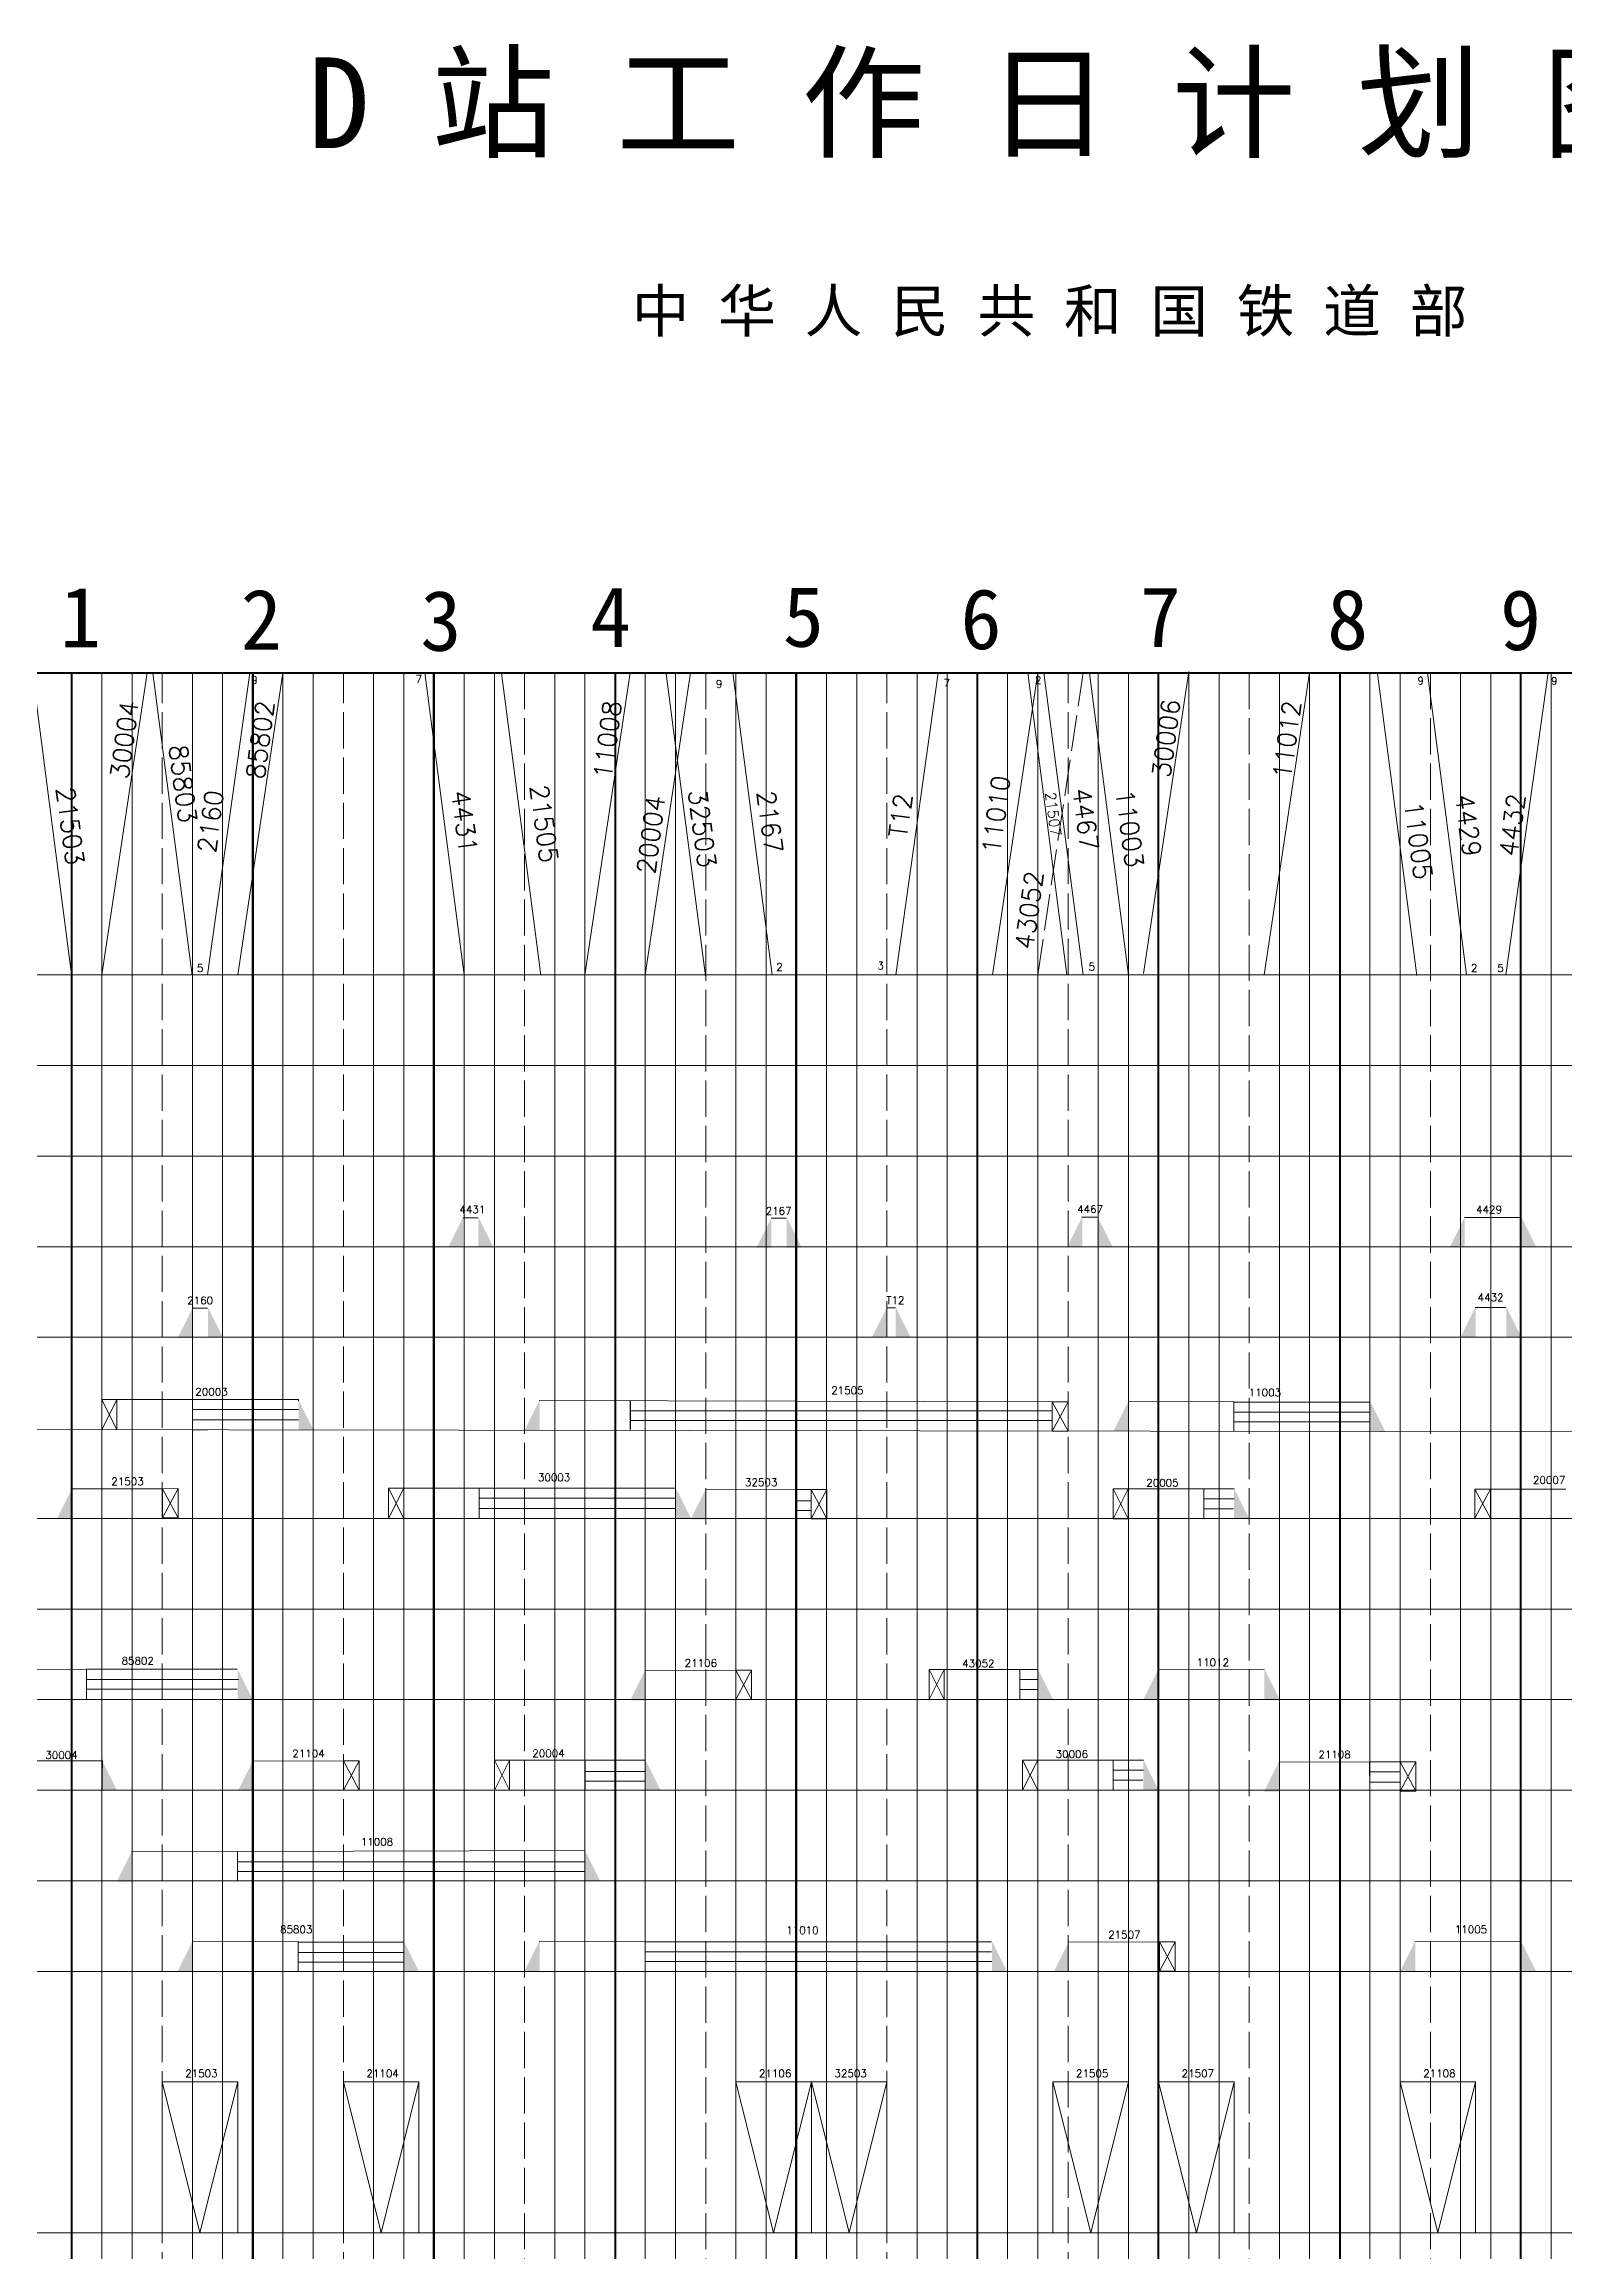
# Model space of a CAD drawing. Header units: millimetres. Extents: x 115 to 2476, y -663 to 894.
# Drawn here: x 766 to 1270, y 163 to 894 of the extents above; entities that cross this region are included whole.
import ezdxf

# ---------------------------------------------------------------- set-up
doc = ezdxf.new("R2010")
doc.units = ezdxf.units.MM
doc.linetypes.add('ACAD_ISO02W100', pattern=[15, 12, -3])
for name, color, linetype, lineweight in [('10xian', 7, 'Continuous', 5), ('十分格1', 3, 'Continuous', 20), ('十分格2', 3, 'ACAD_ISO02W100', 20), ('小时格1', 3, 'Continuous', 100), ('小时格2', 3, 'Continuous', 80), ('摘挂', 7, 'ACAD_ISO02W100', 5)]:
    doc.layers.add(name, color=color, linetype=linetype, lineweight=lineweight)
doc.layers.add('文字', color=3, linetype='Continuous')
doc.styles.add('hz', font='txt.shx')

msp = doc.modelspace()

# ---------------------------------------------------------------- hatches: boundary and pattern name
at = {"layer": '十分格2', "linetype": 'ByBlock', "true_color": 0xed1f24}
for points in [[(899.66, 495.74), (904.66, 505.74), (904.66, 495.74)], [(914.7, 495.79), (909.7, 505.79), (909.7, 495.79)], [(1001.78, 495.62), (1006.78, 505.62), (1006.78, 495.62)], [(1016.83, 495.67), (1011.83, 505.67), (1011.83, 495.67)], [(1104.71, 495.94), (1109.71, 505.94), (1109.71, 495.94)], [(1119.75, 495.98), (1114.75, 505.98), (1114.75, 495.98)], [(1231.41, 495.86), (1236.41, 505.86), (1236.41, 495.86)], [(1260.06, 495.91), (1255.06, 505.91), (1255.06, 495.91)], [(810.12, 465.79), (815.12, 475.79), (815.12, 465.79)], [(825.16, 465.84), (820.16, 475.84), (820.16, 465.84)], [(1040, 465.83), (1045, 475.83), (1045, 465.83)], [(1052.92, 465.87), (1047.92, 475.87), (1047.92, 465.87)], [(1234.98, 466.09), (1239.98, 476.09), (1239.98, 466.09)], [(1255.17, 466.05), (1250.17, 476.05), (1250.17, 466.05)]]:
    msp.add_hatch(color=240, dxfattribs=at).paths.add_polyline_path(points)
at = {"layer": '十分格2', "linetype": 'ByBlock', "true_color": 0x000000}
for points in [[(855.15, 435.27), (850.15, 445.27), (850.15, 435.27)], [(925, 435.21), (930, 445.21), (930, 435.21)], [(1119.99, 434.82), (1124.99, 444.82), (1124.99, 434.82)], [(1210.02, 434.83), (1205.02, 444.83), (1205.02, 434.83)], [(770.15, 405.96), (775.15, 415.96), (775.15, 405.96)], [(980.2, 405.86), (975.2, 415.86), (975.2, 405.86)], [(980, 405.67), (985, 415.67), (985, 405.67)], [(1164.99, 405.91), (1159.99, 415.91), (1159.99, 405.91)], [(834.99, 346.07), (829.99, 356.07), (829.99, 346.07)], [(960.03, 345.82), (965.03, 355.82), (965.03, 345.82)], [(1100.09, 346), (1095.09, 356), (1095.09, 346)], [(1130.01, 346.22), (1135.01, 356.22), (1135.01, 346.22)], [(1175.02, 346.27), (1170.02, 356.27), (1170.02, 346.27)], [(790.06, 315.92), (785.06, 325.92), (785.06, 315.92)], [(830.1, 315.84), (835.1, 325.84), (835.1, 315.84)], [(970.09, 315.98), (965.09, 325.98), (965.09, 315.98)], [(1134.98, 316.05), (1129.98, 326.05), (1129.98, 316.05)], [(1169.91, 315.51), (1174.91, 325.51), (1174.91, 315.51)], [(789.95, 285.78), (794.95, 295.78), (794.95, 285.78)], [(950.06, 285.88), (945.06, 295.88), (945.06, 285.88)], [(810.04, 255.98), (815.04, 265.98), (815.04, 255.98)], [(890.03, 256.02), (885.03, 266.02), (885.03, 256.02)], [(925, 256.13), (930, 266.13), (930, 256.13)], [(1084.78, 256), (1079.78, 266), (1079.78, 256)], [(1100.28, 255.86), (1105.28, 265.86), (1105.28, 255.86)], [(1215, 256), (1220, 266), (1220, 256)], [(1260.01, 256.05), (1255.01, 266.05), (1255.01, 256.05)]]:
    msp.add_hatch(color=18, dxfattribs=at).paths.add_polyline_path(points)

# ---------------------------------------------------------------- linework, layer by layer
at = {"layer": '10xian', "color": 18, "linetype": 'ByBlock', "true_color": 0x000000}
for p, q in [((785, 586), (800, 686)), ((965, 586), (980, 686)), ((1130, 586.51), (1145, 686.51)), ((815, 445.4), (815, 435.36)), ((815, 445.4), (850.12, 445.4)), ((815, 442.12), (850.11, 442.09)), ((850.11, 438.69), (815, 438.69)), ((850.12, 445.4), (850.12, 444.89)), ((959.96, 445.11), (959.96, 435.45)), ((1159.95, 444.74), (1159.95, 434.84)), ((1159.95, 444.55), (1205.06, 444.55)), ((815.24, 435.36), (820.04, 435.36)), ((910, 416.04), (910, 406)), ((910, 416), (910, 405.96)), ((910, 416), (975, 416)), ((910, 412.76), (975, 412.73)), ((1014.79, 415.58), (1019.96, 415.58)), ((1124.96, 415.85), (1149.96, 415.85)), ((1149.96, 415.85), (1149.96, 405.83)), ((1149.96, 405.83), (1149.96, 415.85)), ((1149.96, 415.85), (1160.02, 415.85)), ((1160.02, 412.52), (1149.96, 412.52)), ((1149.96, 412.52), (1149.96, 409.18)), ((1239.71, 415.74), (1239.71, 406.06)), ((1244.91, 415.75), (1269.91, 415.75)), ((975, 409.33), (910, 409.33)), ((1119.96, 405.85), (1124.95, 405.87)), ((1149.96, 409.18), (1159.81, 409.18)), ((779.97, 356.1), (829.87, 356.1)), ((1064, 356.02), (1089, 356.02)), ((1089, 356.02), (1089, 346)), ((1089, 346), (1089, 356.02)), ((1089, 356.02), (1095, 356.02)), ((1095, 352.69), (1089, 352.69)), ((1089, 352.69), (1089, 349.35)), ((1095, 356.02), (1095, 352.69)), ((1059, 346.02), (1063.99, 346.04)), ((1089, 349.35), (1095, 349.35)), ((760.21, 325.69), (785.21, 325.69)), ((784.94, 325.65), (785.21, 325.69)), ((785.21, 325.69), (785, 316)), ((945, 326), (945, 316)), ((945, 316), (945, 326)), ((945, 326), (965, 326)), ((1094.96, 325.99), (1119.96, 325.99)), ((1119.96, 325.99), (1119.96, 315.97)), ((1119.96, 315.97), (1119.96, 325.99)), ((1119.96, 325.99), (1130.02, 325.99)), ((1130.02, 322.66), (1119.96, 322.66)), ((1119.96, 322.66), (1119.96, 319.33)), ((1204.87, 325.42), (1205, 316)), ((1204.87, 325.42), (1215.02, 325.42)), ((1215.05, 322.05), (1204.99, 322.05)), ((915, 316), (919.99, 316.02)), ((1089.96, 315.99), (1094.95, 316.01)), ((1119.96, 319.33), (1129.8, 319.33)), ((1204.99, 318.71), (1214.84, 318.71)), ((829.91, 295.7), (945, 296.04)), ((895.02, 292.31), (945, 292.31)), ((895.02, 289.1), (945, 289.1)), ((850, 265.9), (850, 256)), ((850, 265.71), (885, 265.71)), ((964.96, 266.05), (964.96, 256.15)), ((964.96, 265.86), (1079.67, 265.86))]:
    msp.add_line(p, q, dxfattribs=at)
at = {"layer": '10xian', "color": 152, "linetype": 'ByBlock', "true_color": 0x2776bb}
for p, q in [((830, 586), (845, 686)), ((945, 586), (960, 686)), ((1080, 586), (1095, 686)), ((1170, 586), (1185, 686))]:
    msp.add_line(p, q, dxfattribs=at)
at = {"layer": '10xian', "color": 18, "linetype": 'ACAD_ISO02W100', "true_color": 0x000000}
msp.add_line((1095, 586), (1110, 686), dxfattribs=at)
at = {"layer": '十分格1'}
for p, q in [((785, -554), (785, 686)), ((795, 686), (795, -554)), ((815, -554), (815, 686)), ((825, 686), (825, -554)), ((845, 686), (845, -554)), ((855, 686), (855, -554)), ((875, 686), (875, -554)), ((885, -554), (885, 686)), ((905, -554), (905, 686)), ((915, 686), (915, -554)), ((935, -554), (935, 686)), ((945, 686), (945, -554)), ((965, 686), (965, -554)), ((975, -554), (975, 686)), ((995, 686), (995, -554)), ((1005, -554), (1005, 686)), ((1025, -554), (1025, 686)), ((1035, 686), (1035, -554)), ((1055, -554), (1055, 686)), ((1065, 686), (1065, -554)), ((1085, 686), (1085, -554)), ((1095, -554), (1095, 686)), ((1115, 686), (1115, -554)), ((1125, -554), (1125, 686)), ((1145, -554), (1145, 686)), ((1155, 686), (1155, -554)), ((1175, -554), (1175, 686)), ((1185, 686), (1185, -554)), ((1205, 686), (1205, -554)), ((1215, -554), (1215, 686)), ((1235, 686), (1235, -554)), ((1245, -554), (1245, 686)), ((1265, -554), (1265, 686))]:
    msp.add_line(p, q, dxfattribs=at)
at = {"layer": '十分格2', "color": 18, "linetype": 'ByBlock', "true_color": 0x000000}
for p, q in [((762, 686.12), (775, 586.12)), ((917.35, 685.86), (930.35, 585.86)), ((971.88, 685.73), (984.88, 585.73)), ((1091.65, 686.01), (1104.65, 586.01)), ((355, 586), (1795, 586)), ((355, 556), (1795, 556)), ((355, 526), (1794.67, 526)), ((355, 496), (1795, 496)), ((355, 466), (1795, 466)), ((355, 436), (1795, 434)), ((355, 406), (1795, 406)), ((355, 376), (1795, 376)), ((355, 346), (1795, 346)), ((355, 316), (1795, 316)), ((355, 286), (1795, 286)), ((355, 256), (1795, 256)), ((355, 169.45), (1795, 169.45))]:
    msp.add_line(p, q, dxfattribs=at)
at = {"layer": '十分格2', "color": 152, "linetype": 'ByBlock', "true_color": 0x2776bb}
for p, q in [((801.89, 685.91), (814.89, 585.91)), ((1112.07, 685.94), (1125.07, 585.94)), ((1207.51, 685.84), (1220.51, 585.84))]:
    msp.add_line(p, q, dxfattribs=at)
at = {"layer": '十分格2'}
for p, q in [((805, -554), (805, 686)), ((865, -554), (865, 686)), ((925, 686), (925, -554)), ((985, 686), (985, -554)), ((1045, -554), (1045, 686)), ((1105, -554), (1105, 686)), ((1165, 686), (1165, -554)), ((1225, 686), (1225, -554))]:
    msp.add_line(p, q, dxfattribs=at)
at = {"layer": '十分格2', "color": 240, "linetype": 'ByBlock', "true_color": 0xed1f24}
for p, q in [((834, 686), (820, 586)), ((892, 686), (905, 586)), ((1007, 586), (994, 686)), ((1062, 686), (1048, 586)), ((1097, 686), (1110, 586)), ((1224, 686), (1237, 586)), ((1264, 686), (1250, 586))]:
    msp.add_line(p, q, dxfattribs=at)
at = {"layer": '小时格1'}
for p, q in [((355, 686), (2035, 686)), ((1075, -554), (1075, 686)), ((1075, 686), (1435, 686)), ((1075, -554), (1075, 686))]:
    msp.add_line(p, q, dxfattribs=at)
at = {"layer": '小时格2'}
for p, q in [((775, 686), (775, -554)), ((835, 686), (835, -554)), ((835, -554), (835, 686)), ((895, -554), (895, 686)), ((895, 686), (895, -554)), ((955, 686), (955, -554)), ((1015, -554), (1015, 686)), ((1015, 686), (1015, -554)), ((1135, -554), (1135, 686)), ((1195, 686), (1195, -554)), ((1255, -554), (1255, 686))]:
    msp.add_line(p, q, dxfattribs=at)
at = {"layer": '摘挂', "color": 240, "linetype": 'ByBlock', "true_color": 0xed1f24}
for p, q in [((904.55, 505.55), (909.55, 505.55)), ((1006.67, 505.44), (1011.67, 505.44)), ((1109.6, 505.75), (1114.6, 505.75)), ((1236.3, 505.68), (1254.88, 505.68)), ((815.01, 475.6), (820.01, 475.6)), ((1044.88, 475.71), (1047.88, 475.71)), ((1239.88, 475.91), (1249.98, 475.91))]:
    msp.add_line(p, q, dxfattribs=at)
at = {"layer": '摘挂', "color": 18, "linetype": 'ByBlock', "true_color": 0x000000}
for p, q in [((785, 435.4), (785, 445.4)), ((785, 445.4), (790, 445.4)), ((790, 435.4), (785, 445.4)), ((785, 445.4), (785, 435.4)), ((785, 435.4), (790, 445.4)), ((790, 445.4), (790, 435.4)), ((790, 445.4), (815, 445.4)), ((929.89, 445.02), (1099.79, 444.62)), ((959.96, 441.68), (1099.79, 441.68)), ((960.08, 445.06), (960.08, 435.45)), ((1099.79, 444.62), (1105, 444.64)), ((1099.79, 434.94), (1105, 444.64)), ((1099.79, 444.62), (1099.79, 434.94)), ((1105, 434.94), (1099.79, 444.62)), ((1099.79, 444.62), (1099.79, 434.94)), ((1105, 444.64), (1105, 434.94)), ((1124.89, 444.64), (1159.95, 444.74)), ((1159.95, 444.74), (1159.95, 435.13)), ((1159.95, 441.17), (1204.85, 441.17)), ((959.96, 438.46), (1099.79, 438.46)), ((1099.79, 434.94), (1105, 434.94)), ((1159.95, 437.95), (1204.85, 437.95)), ((775.04, 415.77), (805.11, 415.86)), ((805.11, 415.86), (810.31, 415.88)), ((805.11, 406.18), (810.31, 415.88)), ((805.11, 415.86), (805.11, 406.18)), ((810.31, 406.18), (805.11, 415.86)), ((805.11, 415.86), (805.11, 406.18)), ((810.31, 415.88), (810.31, 406.18)), ((880, 406), (880, 416)), ((880, 416), (885, 416)), ((885, 406), (880, 416)), ((880, 416), (880, 406)), ((880, 406), (885, 416)), ((885, 416), (885, 406)), ((885, 416), (910, 416)), ((984.89, 415.49), (1014.96, 415.58)), ((1014.79, 411.81), (1019.96, 411.81)), ((1014.91, 415.58), (1014.91, 406)), ((1019.96, 415.58), (1025.16, 415.59)), ((1019.96, 405.9), (1025.16, 415.59)), ((1019.96, 415.58), (1019.96, 405.9)), ((1025.16, 405.9), (1019.96, 415.58)), ((1019.96, 415.58), (1019.96, 405.9)), ((1025.16, 415.59), (1025.16, 405.9)), ((1119.96, 405.85), (1119.96, 415.85)), ((1119.96, 415.85), (1124.96, 415.85)), ((1124.96, 405.85), (1119.96, 415.85)), ((1119.96, 415.85), (1119.96, 405.85)), ((1119.96, 405.85), (1124.96, 415.85)), ((1124.96, 415.85), (1124.96, 405.85)), ((1239.71, 415.74), (1244.91, 415.75)), ((1239.71, 406.06), (1244.91, 415.75)), ((1244.91, 406.06), (1239.71, 415.74)), ((1244.91, 415.75), (1244.91, 406.06)), ((805.11, 406.18), (810.31, 406.18)), ((1014.79, 408.59), (1019.96, 408.59)), ((1019.96, 405.9), (1025.16, 405.9)), ((744.9, 356), (779.97, 356.1)), ((779.85, 352.72), (830.25, 352.72)), ((779.97, 356.1), (779.97, 346)), ((964.92, 355.63), (994.99, 355.72)), ((994.99, 355.72), (1000.19, 355.74)), ((994.99, 346.04), (1000.19, 355.74)), ((994.99, 355.72), (994.99, 346.04)), ((1000.19, 346.04), (994.99, 355.72)), ((994.99, 355.72), (994.99, 346.04)), ((1000.19, 355.74), (1000.19, 346.04)), ((1059, 346.02), (1059, 356.02)), ((1059, 356.02), (1064, 356.02)), ((1064, 346.02), (1059, 356.02)), ((1059, 356.02), (1059, 346.02)), ((1059, 346.02), (1064, 356.02)), ((1064, 356.02), (1064, 346.02)), ((1134.9, 356.03), (1169.97, 356.13)), ((779.85, 349.5), (829.87, 349.5)), ((994.99, 346.04), (1000.19, 346.04)), ((785.12, 326.1), (785.12, 316)), ((834.99, 325.66), (865.06, 325.75)), ((865.06, 325.75), (870.26, 325.76)), ((865.06, 316.07), (870.26, 325.76)), ((865.06, 325.75), (865.06, 316.07)), ((870.26, 316.07), (865.06, 325.75)), ((865.06, 325.75), (865.06, 316.07)), ((870.26, 325.76), (870.26, 316.07)), ((915, 316), (915, 326)), ((915, 326), (920, 326)), ((920, 316), (915, 326)), ((915, 326), (915, 316)), ((915, 316), (920, 326)), ((920, 326), (920, 316)), ((920, 326), (945, 326)), ((945, 322.23), (965, 322.23)), ((945.12, 325.61), (945.12, 316)), ((1089.96, 315.99), (1089.96, 325.99)), ((1089.96, 325.99), (1094.96, 325.99)), ((1094.96, 315.99), (1089.96, 325.99)), ((1089.96, 325.99), (1089.96, 315.99)), ((1089.96, 315.99), (1094.96, 325.99)), ((1094.96, 325.99), (1094.96, 315.99)), ((1174.8, 325.33), (1204.87, 325.42)), ((1215.02, 325.42), (1220.23, 325.43)), ((1215.02, 315.74), (1220.23, 325.43)), ((1215.02, 325.42), (1215.02, 315.74)), ((1220.23, 315.74), (1215.02, 325.42)), ((1215.02, 325.42), (1215.02, 315.74)), ((1220.23, 325.43), (1220.23, 315.74)), ((865.06, 316.07), (870.26, 316.07)), ((945, 319.01), (965, 319.01)), ((1215.02, 315.74), (1220.23, 315.74)), ((794.85, 295.59), (829.91, 295.7)), ((829.91, 295.7), (829.91, 286.08)), ((829.79, 292.31), (895.02, 292.31)), ((829.79, 289.1), (895.02, 289.1)), ((814.93, 265.8), (850, 265.9)), ((850, 265.9), (850, 256.29)), ((929.89, 265.94), (964.96, 266.05)), ((964.96, 266.05), (964.96, 256.43)), ((1105.17, 265.68), (1135.24, 265.76)), ((1135.24, 265.76), (1140.44, 265.78)), ((1135.24, 256.09), (1140.44, 265.78)), ((1135.24, 265.76), (1135.24, 256.09)), ((1140.44, 256.09), (1135.24, 265.76)), ((1135.24, 265.76), (1135.24, 256.09)), ((1140.44, 265.78), (1140.44, 256.09)), ((1219.89, 265.81), (1254.96, 265.92)), ((850, 262.33), (885, 262.33)), ((850, 259.11), (885, 259.11)), ((964.96, 262.47), (1079.62, 262.47)), ((964.96, 259.26), (1079.79, 259.26)), ((1135.24, 256.09), (1140.44, 256.09)), ((805, 169.45), (805, 219.45)), ((817.5, 169.45), (805, 219.45)), ((805, 219.45), (830, 219.45)), ((817.5, 169.45), (830, 219.45)), ((830, 169.45), (830, 219.45)), ((865, 169.45), (865, 219.45)), ((877.5, 169.45), (865, 219.45)), ((865, 219.45), (890, 219.45)), ((877.5, 169.45), (890, 219.45)), ((890, 169.45), (890, 219.45)), ((995, 169.45), (995, 219.45)), ((1007.5, 169.45), (995, 219.45)), ((995, 219.45), (1020, 219.45)), ((1007.5, 169.45), (1020, 219.45)), ((1020, 169.45), (1020, 219.45)), ((1020, 169.45), (1020, 219.45)), ((1032.5, 169.45), (1020, 219.45)), ((1020, 219.45), (1045, 219.45)), ((1032.5, 169.45), (1045, 219.45)), ((1045, 169.45), (1045, 219.45)), ((1100, 169.45), (1100, 219.45)), ((1112.5, 169.45), (1100, 219.45)), ((1100, 219.45), (1125, 219.45)), ((1112.5, 169.45), (1125, 219.45)), ((1125, 169.45), (1125, 219.45)), ((1135, 169.45), (1135, 219.45)), ((1147.5, 169.45), (1135, 219.45)), ((1135, 219.45), (1160, 219.45)), ((1147.5, 169.45), (1160, 219.45)), ((1160, 169.45), (1160, 219.45)), ((1215, 169.45), (1215, 219.45)), ((1227.5, 169.45), (1215, 219.45)), ((1215, 219.45), (1240, 219.45)), ((1227.5, 169.45), (1240, 219.45)), ((1240, 169.45), (1240, 219.45))]:
    msp.add_line(p, q, dxfattribs=at)

# ---------------------------------------------------------------- texts
at = {"layer": '十分格2', "color": 240, "linetype": 'ByBlock', "true_color": 0xed1f24, "char_height": 2.5, "attachment_point": 1, "style": 'hz'}
for s, insert in [('9', (834.46, 684.89)), ('7', (888.93, 685.22)), ('9', (988.36, 683.58)), ('7', (1063.77, 683.96)), ('2', (1094.03, 684.85)), ('9', (1220.72, 684.65)), ('9', (1264.98, 684.61)), ('5', (816.51, 589.5)), ('2', (1008.34, 589.87)), ('3', (1041.87, 590.33)), ('5', (1111.84, 589.97)), ('2', (1238.41, 589.53)), ('5', (1247.14, 589.49))]:
    msp.add_mtext_dynamic_manual_height_columns(s, width=4.6917, gutter_width=12.5, heights=[0], dxfattribs=dict(at, insert=insert))
at = {"layer": '十分格2', "color": 18, "linetype": 'ByBlock', "true_color": 0x000000, "style": 'hz'}
for s, width, gutter_width, insert, char_height, attachment_point, rotation in [('30004', 63.3086, 30.37, (791.19, 677.16), 6.073, 3, 82.42882), ('30006', 63.3086, 30.37, (1136.19, 677.67), 6.073, 3, 82.42882), ('21503', 63.3086, 30.37, (775.84, 648.6), 6.073, 1, 277.57118), ('21505', 63.3086, 30.37, (932.79, 649.35), 6.073, 1, 277.57118), ('20004', 63.3086, 30.37, (965.55, 645.74), 6.073, 3, 82.42882), ('32503', 63.3086, 30.37, (985.16, 647.75), 6.073, 1, 277.57118), ('21507', 35.7957, 17.17, (1100.81, 646.77), 3.434, 1, 277.57118)]:
    msp.add_mtext_dynamic_manual_height_columns(s, width=width, gutter_width=gutter_width, heights=[0], dxfattribs=dict(at, insert=insert, char_height=char_height, attachment_point=attachment_point, rotation=rotation))
at = {"layer": '十分格2', "color": 152, "linetype": 'ByBlock', "true_color": 0x2776bb, "char_height": 6.073, "style": 'hz'}
for s, insert, attachment_point, rotation in [('85802', (836.19, 677.16), 3, 82.42882), ('11008', (951.19, 677.16), 3, 82.42882), ('11012', (1176.19, 677.16), 3, 82.42882), ('85803', (813.17, 662.56), 1, 277.57118), ('11010', (1079.9, 652.41), 3, 82.42882), ('11003', (1126.74, 647.78), 1, 277.57118)]:
    msp.add_mtext_dynamic_manual_height_columns(s, width=63.3086, gutter_width=30.37, heights=[0], dxfattribs=dict(at, insert=insert, attachment_point=attachment_point, rotation=rotation))
at = {"layer": '十分格2', "color": 240, "linetype": 'ByBlock', "true_color": 0xed1f24, "char_height": 6.073, "style": 'hz'}
for s, insert, attachment_point, rotation in [('2160', (819.34, 647.53), 3, 82.42882), ('4431', (906.7, 647.51), 1, 277.57118), ('2167', (1007.94, 647.36), 1, 277.57118), ('T12', (1047.51, 646.41), 3, 82.42882), ('4467', (1112.46, 648.3), 1, 277.57118), ('4429', (1239.2, 646.24), 1, 277.57118), ('4432', (1250.51, 646.36), 3, 82.42882), ('11005', (1222.3, 643.82), 1, 277.57118)]:
    msp.add_mtext_dynamic_manual_height_columns(s, width=63.3086, gutter_width=30.37, heights=[0], dxfattribs=dict(at, insert=insert, attachment_point=attachment_point, rotation=rotation))
at = {"layer": '十分格2', "color": 18, "linetype": 'ACAD_ISO02W100', "true_color": 0x000000, "insert": (1090.86, 620.72), "char_height": 6.073, "attachment_point": 3, "rotation": 82.42882, "style": 'hz'}
msp.add_mtext_dynamic_manual_height_columns('43052', width=63.3086, gutter_width=30.37, heights=[0], dxfattribs=at)
at = {"layer": '摘挂', "color": 240, "linetype": 'ByBlock', "true_color": 0xed1f24, "char_height": 2.5, "attachment_point": 1, "style": 'hz'}
for s, insert in [('4431', (903.43, 509.57)), ('2167', (1004.89, 509.1)), ('4467', (1108.02, 509.66)), ('4429', (1240.14, 509.51)), ('2160', (813.29, 479.44)), ('\\pxi-2,l3,t3;T12', (1042.34, 479.5)), ('4432', (1240.67, 480.45))]:
    msp.add_mtext_dynamic_manual_height_columns(s, width=14.5575, gutter_width=12.5, heights=[0], dxfattribs=dict(at, insert=insert))
at = {"layer": '摘挂', "color": 18, "linetype": 'ByBlock', "true_color": 0x000000, "char_height": 2.5, "attachment_point": 1, "style": 'hz'}
for s, width, heights, insert in [('20003', 14.5575, [0], (815.97, 449.2)), ('21505', 10.4861, [2.5], (1026.57, 449.68)), ('11003', 14.5575, [0], (1164.85, 448.96)), ('21503', 14.5575, [0], (788.16, 419.52)), ('30003', 21.6465, [1.24], (929.44, 420.85)), ('32503', 14.5575, [0], (998.01, 419.24)), ('20005', 14.5575, [0], (1130.9, 419.07)), ('20007', 14.5575, [0], (1258.98, 419.98)), ('85802', 14.5575, [0], (791.54, 360.12)), ('21106', 14.5575, [0], (978.04, 359.38)), ('43052', 14.5575, [0], (1069.94, 359.24)), ('11012', 14.5575, [0], (1147.61, 359.58)), ('21104', 14.5575, [0], (848.11, 329.41)), ('20004', 14.5575, [0], (927.58, 329.46)), ('30006', 14.5575, [0], (1100.89, 329.21)), ('21108', 14.5575, [0], (1187.92, 329.08)), ('30004', 14.5575, [0], (766.28, 328.92)), ('11008', 14.5575, [0], (870.78, 300.18)), ('85803', 14.5575, [0], (844.03, 271.17)), ('11010', 14.5575, [0], (1011.68, 270.87)), ('11005', 14.5575, [0], (1233.09, 271.19)), ('21507', 14.5575, [0], (1118.29, 269.43)), ('21503', 14.5575, [0], (812.64, 223.48)), ('21104', 14.5575, [0], (872.64, 223.48)), ('21106', 14.5575, [0], (1002.64, 223.48)), ('32503', 14.5575, [0], (1027.64, 223.48)), ('21505', 14.5575, [0], (1107.64, 223.48)), ('21507', 14.5575, [0], (1142.64, 223.48)), ('21108', 14.5575, [0], (1222.64, 223.48))]:
    msp.add_mtext_dynamic_manual_height_columns(s, width=width, gutter_width=12.5, heights=heights, dxfattribs=dict(at, insert=insert))
at = {"layer": '文字', "attachment_point": 1}
for s, insert, char_height, width in [('{\\fSimHei|b0|i0|c134|p49;D 站 工 作 日 计 划 图}', (853.26, 889.79), 30, 482.4347), ('{\\fSimSun|b0|i0|c134|p54;\\H1.167x;中 华 人 民 共 和 国 铁 道 部}', (960.49, 812.87), 12, 548.3598), ('{\\fSimSun|b0|i0|c134|p2;1}', (771.16, 714.5), 20, 48.0791), ('{\\fSimSun|b0|i0|c134|p2;2}', (831, 713.69), 20, 48.0791), ('{\\fSimSun|b0|i0|c134|p2;3}', (890.51, 713.32), 20, 48.0791), ('{\\fSimSun|b0|i0|c134|p2;4}', (946.72, 714.55), 20, 48.0791), ('{\\fSimSun|b0|i0|c134|p2;5}', (1010.56, 714.66), 20, 48.0791), ('{\\fSimSun|b0|i0|c134|p2;6}', (1069.37, 713.87), 20, 48.0791), ('{\\fSimSun|b0|i0|c134|p2;7}', (1128.76, 714.58), 20, 48.0791), ('{\\fSimSun|b0|i0|c134|p2;8}', (1190.79, 713.71), 20, 48.0791), ('{\\fSimSun|b0|i0|c134|p2;9}', (1248.07, 713.55), 20, 48.0791)]:
    msp.add_mtext(s, dxfattribs=dict(at, insert=insert, char_height=char_height, width=width))

doc.saveas('drawing.dxf')
